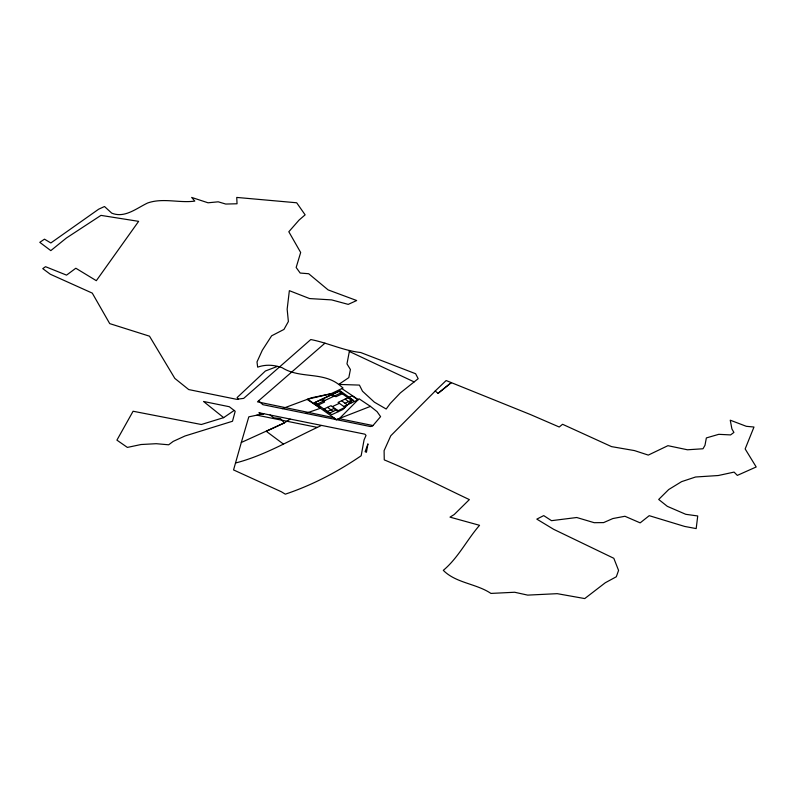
<?xml version="1.0" encoding="UTF-8"?>
<svg xmlns="http://www.w3.org/2000/svg" width="796" height="796" viewBox="0 0 796 796"><rect width="100%" height="100%" fill="white"/><g stroke="black" fill="none" stroke-linecap="round" stroke-linejoin="round"><path stroke-width="1.19" d="M349.534 350.439L346.976 363.871L350.409 369.513L348.817 377.612L338.748 384.418C321.783 371.603 299.684 378.816 282.152 367.712C274.093 364.866 265.934 364.23 257.655 367.145L256.999 361.921L262.312 350.23L271.635 335.812L283.963 329.425L288.381 321.524L287.157 309.206L289.356 290.669L309.604 298.57L331.663 299.903L348.22 304.38L356.698 300.53L328.121 289.903L308.699 273.734L300.182 273.048L296.162 267.476L300.669 252.491L288.819 231.755L299.097 220.044L305.127 214.85L296.689 202.781L236.74 197.428L237.039 203.776L225.726 204.045L218.233 201.816L208.035 202.791L191.667 197.428L194.801 201.099C179.239 203.249 163.001 197.597 147.648 202.99C136.484 208.263 124.813 218.442 111.739 213.149L104.495 206.512L98.624 209.219L50.835 242.969L44.486 239.158L39.8 242.342L50.815 250.621L66.396 238.014L100.963 215.378L138.633 221.348L96.326 280.69L75.829 268.232L66.546 275.127L45.531 266.69L42.765 268.63L50.267 274.212L92.276 293.117L109.719 323.614L149.499 336.181L174.821 378.399L188.732 389.572L236.531 399.303L243.695 398.378L310.778 339.544C327.733 342.807 343.434 350.638 360.688 352.519L415.621 373.732L418.169 378.697L400.328 392.925L390.229 403.522L386.189 409.015L374.389 402.179L362.498 391.214L359.424 385.095L338.748 384.418L343.036 388.02L330.937 393.761L307.704 399.184L336.439 419.641L370.448 406.378L377.045 411.622L380.587 416.636L372.468 426.149L370.359 426.537L262.869 404.676L258.551 400.846L257.476 401.851L333.643 417.651L336.041 419.781L339.305 418.686L359.056 398.786L370.448 406.378M241.317 442.476L233.556 469.929L281.336 491.749L285.316 494.167C312.51 485.053 337.594 471.809 361.155 455.77L364.07 439.889L366.041 435.412L364.896 434.168L258.879 412.736L261.814 414.139L263.765 413.731L248.8 416.845L241.317 442.476L284.311 422.935L290.142 419.124M435.253 391.015L390.776 435.77L384.1 450.645L384.259 459.889C413.224 471.829 441.084 486.247 469.361 499.599L454.217 514.534L449.989 517.141L479.55 525.31C466.844 539.917 458.267 557.817 443.302 570.354C456.078 583.209 476.098 583.478 490.943 593.418L514.644 592.254L527.688 595.119L557.23 593.667L584.742 598.572L605.298 582.742L616.323 576.762L618.572 570.404L613.815 558.294L553.658 529.31L536.812 519.121L543.728 515.609L551.509 520.674L576.742 517.509L594.194 522.693L603.607 522.604L612.84 518.554L624.93 516.266L640.163 522.872L649.228 515.679L684.63 526.425L696.182 528.594L697.734 515.967L685.754 514.306L667.317 506.336L658.7 499.46L668.7 489.54L681.585 481.65L695.575 477.003L718.32 475.52L734.081 472.098L737.335 475.391L756.2 466.973L745.155 448.944L753.981 427.034L746.34 426.318L730.25 420.198L731.912 428.954L733.912 432.417L730.589 434.915L718.788 434.327L706.36 437.919L704.977 445.332L702.997 448.765L687.465 449.78L667.934 445.68L648.302 455.093L634.482 450.596L611.557 446.626L562.563 424.278L559.24 427.014L530.544 414.597L446.138 380.538L435.213 390.995L438.029 393.393L451.302 382.617M258.551 400.846L324.947 343.175M437.999 393.373L451.262 382.607M223.656 417.641L234.163 410.457L235.198 411.263L232.492 421.253L184.99 435.989L173.21 441.392L168.672 444.795L156.195 443.7L141.081 444.516L127.38 447.412L116.912 440.138L133.091 411.243L201.348 424.507L223.656 417.641L203.537 401.473L229.318 406.726L234.163 410.457M321.285 425.502L317.355 427.402C290.401 439.949 264.57 455.551 235.536 463.003M318.241 405.025L324.619 402.04L321.256 399.642M342.3 393.761L335.902 396.756L332.539 394.358M332.32 406.617L339.365 403.323M327.385 411.532L333.763 408.547L338.191 411.701M345.046 403.274L351.444 400.279M336.738 409.761L329.683 413.064L323.972 408.995L331.017 405.691L338.031 410.686L345.086 407.393L338.071 402.398L352.17 395.791L357.882 399.861L343.782 406.467M277.297 366.449L265.406 370.996L237.148 397.542L238.074 399.104M330.937 393.761L311.554 397.761L282.281 408.647M305.505 413.442L320.45 408.258L307.087 399.403M256.869 415.164L317.355 427.402M339.305 418.686L372.906 425.532M349.305 351.444L414.139 381.911M341.842 388.587L358.24 399.612M348.638 397.443L354.359 401.512M338.927 391.363L352.011 400.677M345.116 399.095L350.827 403.164M341.593 400.746L347.514 405.035M331.036 394.896L333.325 396.517M322.579 398.856L324.868 400.478M327.494 407.343L333.206 411.413M283.306 443.989L266.282 431.293L284.311 422.935L280.441 418.557L273.784 417.83L270.093 415.014M367.901 444.069L366.439 452.267L365.125 451.72L367.901 444.069M352.827 399.89L342.927 409.482L331.813 414.686L314.878 402.627L340.091 390.826L352.827 399.89M339.494 390.935L314.121 402.816L316.41 404.438L341.782 392.557L339.494 390.935"/></g></svg>
